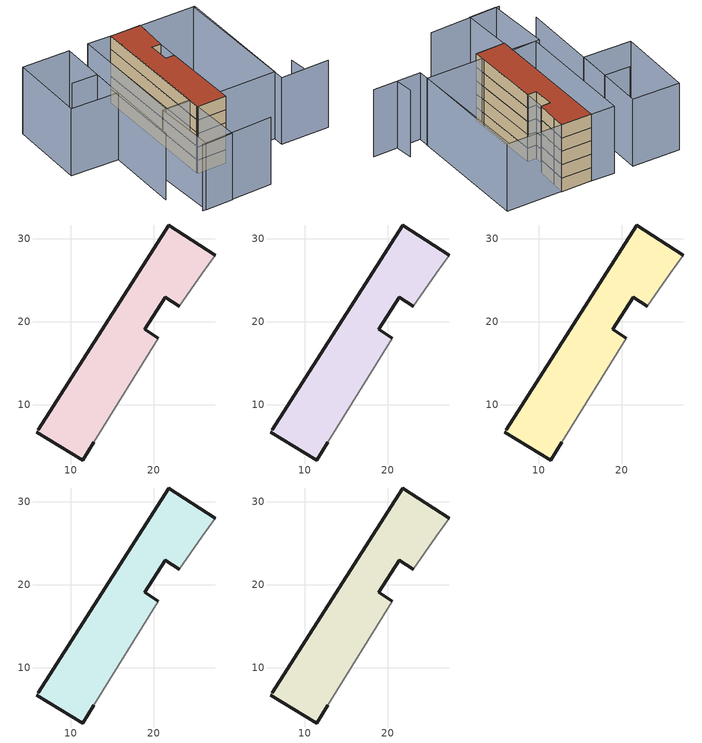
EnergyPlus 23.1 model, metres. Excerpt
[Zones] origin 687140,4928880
7b2d347a4f666d51_F0_whole
 floor ground (EU_floor_Construction): 27.44,28.05 25.89,25.84 23.11,21.9 21.41,22.98 18.94,19.07 20.55,18 12.77,5.48 11.47,3.31 5.9,6.68 6.06,6.94 21.83,31.69 z0
 wall outside (EU_wall_Construction): 5.9,6.68 11.47,3.31 12.77,5.48 / 20.55,18 18.94,19.07 21.41,22.98 23.11,21.9 / 27.44,28.05 21.83,31.69 6.06,6.94 z0:3
 wall adiabatic (EU_wall_Construction): 6.06,6.94 5.9,6.68 / 12.77,5.48 20.55,18 / 23.11,21.9 25.89,25.84 27.44,28.05 z0:3
7b2d347a4f666d51_F1_whole
 floor to 7b2d347a4f666d51_F0_whole (EU_floor_Construction): 27.44,28.05 25.89,25.84 23.11,21.9 21.41,22.98 18.94,19.07 20.55,18 12.77,5.48 11.47,3.31 5.9,6.68 6.06,6.94 21.83,31.69 z3
 wall outside (EU_wall_Construction): 5.9,6.68 11.47,3.31 12.77,5.48 / 20.55,18 18.94,19.07 21.41,22.98 23.11,21.9 / 27.44,28.05 21.83,31.69 6.06,6.94 z3:6
 wall adiabatic (EU_wall_Construction): 6.06,6.94 5.9,6.68 / 12.77,5.48 20.55,18 / 23.11,21.9 25.89,25.84 27.44,28.05 z3:6
7b2d347a4f666d51_F2_whole
 floor to 7b2d347a4f666d51_F1_whole (EU_floor_Construction): 27.44,28.05 25.89,25.84 23.11,21.9 21.41,22.98 18.94,19.07 20.55,18 12.77,5.48 11.47,3.31 5.9,6.68 6.06,6.94 21.83,31.69 z6
 wall outside (EU_wall_Construction): 5.9,6.68 11.47,3.31 12.77,5.48 / 20.55,18 18.94,19.07 21.41,22.98 23.11,21.9 / 27.44,28.05 21.83,31.69 6.06,6.94 z6:9
 wall adiabatic (EU_wall_Construction): 6.06,6.94 5.9,6.68 / 12.77,5.48 20.55,18 / 23.11,21.9 25.89,25.84 27.44,28.05 z6:9
7b2d347a4f666d51_F3_whole
 floor to 7b2d347a4f666d51_F2_whole (EU_floor_Construction): 27.44,28.05 25.89,25.84 23.11,21.9 21.41,22.98 18.94,19.07 20.55,18 12.77,5.48 11.47,3.31 5.9,6.68 6.06,6.94 21.83,31.69 z9
 wall outside (EU_wall_Construction): 5.9,6.68 11.47,3.31 12.77,5.48 / 20.55,18 18.94,19.07 21.41,22.98 23.11,21.9 / 27.44,28.05 21.83,31.69 6.06,6.94 z9:12
 wall adiabatic (EU_wall_Construction): 6.06,6.94 5.9,6.68 / 12.77,5.48 20.55,18 / 23.11,21.9 25.89,25.84 27.44,28.05 z9:12
7b2d347a4f666d51_F4_whole
 floor to 7b2d347a4f666d51_F3_whole (EU_floor_Construction): 27.44,28.05 25.89,25.84 23.11,21.9 21.41,22.98 18.94,19.07 20.55,18 12.77,5.48 11.47,3.31 5.9,6.68 6.06,6.94 21.83,31.69 z12
 wall outside (EU_wall_Construction): 5.9,6.68 11.47,3.31 12.77,5.48 / 20.55,18 18.94,19.07 21.41,22.98 23.11,21.9 / 27.44,28.05 21.83,31.69 6.06,6.94 z12:15
 wall adiabatic (EU_wall_Construction): 6.06,6.94 5.9,6.68 / 12.77,5.48 20.55,18 / 23.11,21.9 25.89,25.84 27.44,28.05 z12:15
 roof outside (EU_roof_Construction): 12.77,5.48 20.55,18 18.94,19.07 21.41,22.98 23.11,21.9 25.89,25.84 27.44,28.05 21.83,31.69 6.06,6.94 5.9,6.68 11.47,3.31 z15
shading: 26.23,-6.31 27.97,-2.97 / 30.66,-9.35 21.66,-3.71 / 21.66,-3.71 37.47,21.53 / -5.56,0.58 8.1,-7.37 / 3.82,31.6 8.48,28.49 / 8.48,28.49 -4.84,8.53 / 37.8,21.38 22.92,-1.73 / 22.92,-1.73 12.27,5.13 / 12.27,5.13 27.15,28.24 / 27.15,28.24 37.8,21.38 / 17.57,34.46 22.04,31.56 / 22.04,31.56 7.29,8.87 / 7.29,8.87 2.83,11.77 / 2.83,11.77 17.57,34.46 / 13.96,36.69 4.39,22.37 / 4.39,22.37 -4.32,28.19 / -4.32,28.19 5.25,42.51 / 5.25,42.51 13.96,36.69 / 7.44,9.1 0.26,-2.99 / 0.26,-2.99 -4.97,0.12 / -4.97,0.12 2.22,12.21 / 2.22,12.21 7.44,9.1 z0:15
[Building]
EU S2 Campaign: North Axis=0; Terrain=City; Solar Distribution=FullExterior
[Site:Location]
Bologna: Latitude=44.5; Longitude=11.25; Time Zone=1; Elevation=37
[SizingPeriod:WeatherFileDays]
AnnualSizingPeriod: Begin Month=1; Begin Day of Month=1; End Month=12; End Day of Month=31; Day of Week for Start Day=Monday; Use Weather File Daylight Saving Period=No; Use Weather File Rain and Snow Indicators=No
[MATERIAL]
EU_InternalMass_Material: Roughness=MediumRough; Thickness=0.1; Conductivity=1; Density=1800; Specific Heat=900; Thermal Absorptance=0.9; Solar Absorptance=0.7; Visible Absorptance=0.7
[MATERIAL:NOMASS] Roughness=MediumRough; Thermal Absorptance=0.9; Solar Absorptance=0.7; Visible Absorptance=0.7
Name | Thermal Resistance
EU_wall_NoMass | 0.905828
EU_roof_NoMass | 0.37593
EU_floor_NoMass | 0.67114
[CONSTRUCTION]
EU_wall_Construction: EU_wall_NoMass
EU_roof_Construction: EU_roof_NoMass
EU_floor_Construction: EU_floor_NoMass
EU_InternalMass_Construction: EU_InternalMass_Material
[ZONE] Type=1; Multiplier=1; Ceiling Height=autocalculate; Floor Area=autocalculate; Part of Total Floor Area=Yes
Name | Volume
7b2d347a4f666d51_F0_whole | 540.033
7b2d347a4f666d51_F1_whole; 7b2d347a4f666d51_F2_whole; 7b2d347a4f666d51_F3_whole; 7b2d347a4f666d51_F4_whole | 540.034
[INTERNALMASS] Construction=EU_InternalMass_Construction; Surface Area=169.406
Name | Zone or ZoneList
7b2d347a4f666d51_F0_whole_EU_InternalMass | 7b2d347a4f666d51_F0_whole
7b2d347a4f666d51_F1_whole_EU_InternalMass | 7b2d347a4f666d51_F1_whole
7b2d347a4f666d51_F2_whole_EU_InternalMass | 7b2d347a4f666d51_F2_whole
7b2d347a4f666d51_F3_whole_EU_InternalMass | 7b2d347a4f666d51_F3_whole
7b2d347a4f666d51_F4_whole_EU_InternalMass | 7b2d347a4f666d51_F4_whole
[OTHEREQUIPMENT] Fuel Type=Electricity; Design Level Calculation Method=Watts/Area; Power per Zone Floor Area=1; Fraction Latent=0; Fraction Radiant=0; Fraction Lost=0; Carbon Dioxide Generation Rate=0; EndUse Subcategory=EU_Step8_InternalGains
Name | Zone or ZoneList or Space or SpaceList | Schedule
EU_Step8_InternalGain_7b2d347a4f666d51_F0_whole_f000 | 7b2d347a4f666d51_F0_whole | EU_Step8_GainSchedule_7b2d347a4f666d51_F0_whole_f000
EU_Step8_InternalGain_7b2d347a4f666d51_F1_whole_f000 | 7b2d347a4f666d51_F1_whole | EU_Step8_GainSchedule_7b2d347a4f666d51_F1_whole_f000
EU_Step8_InternalGain_7b2d347a4f666d51_F2_whole_f000 | 7b2d347a4f666d51_F2_whole | EU_Step8_GainSchedule_7b2d347a4f666d51_F2_whole_f000
EU_Step8_InternalGain_7b2d347a4f666d51_F3_whole_f000 | 7b2d347a4f666d51_F3_whole | EU_Step8_GainSchedule_7b2d347a4f666d51_F3_whole_f000
EU_Step8_InternalGain_7b2d347a4f666d51_F4_whole_f000 | 7b2d347a4f666d51_F4_whole | EU_Step8_GainSchedule_7b2d347a4f666d51_F4_whole_f000
[ZONEVENTILATION:DESIGNFLOWRATE] Schedule=EU_AlwaysOn; Design Flow Rate Calculation Method=AirChanges/Hour; Air Changes per Hour=0.73129; Ventilation Type=Natural; Fan Pressure Rise=0; Fan Total Efficiency=1; Constant Term Coefficient=1; Temperature Term Coefficient=0; Velocity Term Coefficient=0; Velocity Squared Term Coefficient=0; Minimum Indoor Temperature=-100; Maximum Indoor Temperature=100; Delta Temperature=-100; Minimum Outdoor Temperature=-100; Maximum Outdoor Temperature=100; Maximum Wind Speed=40
Name | Zone or ZoneList or Space or SpaceList
EU_ConstantAir_7b2d347a4f666d51_F0_whole | 7b2d347a4f666d51_F0_whole
EU_ConstantAir_7b2d347a4f666d51_F1_whole | 7b2d347a4f666d51_F1_whole
EU_ConstantAir_7b2d347a4f666d51_F2_whole | 7b2d347a4f666d51_F2_whole
EU_ConstantAir_7b2d347a4f666d51_F3_whole | 7b2d347a4f666d51_F3_whole
EU_ConstantAir_7b2d347a4f666d51_F4_whole | 7b2d347a4f666d51_F4_whole
[HVACTEMPLATE:THERMOSTAT] Constant Heating Setpoint=20; Constant Cooling Setpoint=50
EU_HeatOnly_7b2d347a4f666d51_F0_whole; EU_HeatOnly_7b2d347a4f666d51_F1_whole; EU_HeatOnly_7b2d347a4f666d51_F2_whole; EU_HeatOnly_7b2d347a4f666d51_F3_whole; EU_HeatOnly_7b2d347a4f666d51_F4_whole
[HVACTEMPLATE:ZONE:IDEALLOADSAIRSYSTEM] System Availability Schedule=EU_AlwaysOn; Maximum Heating Supply Air Temperature=50; Minimum Cooling Supply Air Temperature=13; Maximum Heating Supply Air Humidity Ratio=0.0156; Minimum Cooling Supply Air Humidity Ratio=0.0077; Heating Limit=NoLimit; Cooling Limit=NoLimit; Heating Availability Schedule=EU_AlwaysOn; Cooling Availability Schedule=EU_CoolingOff; Dehumidification Control Type=ConstantSensibleHeatRatio; Cooling Sensible Heat Ratio=0.7; Dehumidification Setpoint=60; Humidification Control Type=None; Humidification Setpoint=30; Outdoor Air Method=None; Outdoor Air Flow Rate per Person=0.00944; Outdoor Air Flow Rate per Zone Floor Area=0; Outdoor Air Flow Rate per Zone=0; Demand Controlled Ventilation Type=None; Outdoor Air Economizer Type=NoEconomizer; Heat Recovery Type=None; Sensible Heat Recovery Effectiveness=0.7; Latent Heat Recovery Effectiveness=0.65
Name | Template Thermostat
7b2d347a4f666d51_F0_whole | EU_HeatOnly_7b2d347a4f666d51_F0_whole
7b2d347a4f666d51_F1_whole | EU_HeatOnly_7b2d347a4f666d51_F1_whole
7b2d347a4f666d51_F2_whole | EU_HeatOnly_7b2d347a4f666d51_F2_whole
7b2d347a4f666d51_F3_whole | EU_HeatOnly_7b2d347a4f666d51_F3_whole
7b2d347a4f666d51_F4_whole | EU_HeatOnly_7b2d347a4f666d51_F4_whole
[SIZING:ZONE] Zone Cooling Design Supply Air Temperature Input Method=SupplyAirTemperature; Zone Cooling Design Supply Air Temperature=13; Zone Heating Design Supply Air Temperature Input Method=SupplyAirTemperature; Zone Heating Design Supply Air Temperature=50; Zone Cooling Design Supply Air Humidity Ratio=0.008; Zone Heating Design Supply Air Humidity Ratio=0.008; Cooling Design Air Flow Method=DesignDay; Cooling Design Air Flow Rate=0; Cooling Minimum Air Flow per Zone Floor Area=0.000762; Cooling Minimum Air Flow=0; Cooling Minimum Air Flow Fraction=0.2; Heating Design Air Flow Method=DesignDay; Heating Design Air Flow Rate=0; Heating Maximum Air Flow per Zone Floor Area=0.002032; Heating Maximum Air Flow=0.141576; Heating Maximum Air Flow Fraction=0.3; Account for Dedicated Outdoor Air System=No; Dedicated Outdoor Air System Control Strategy=NeutralSupplyAir; Dedicated Outdoor Air Low Setpoint Temperature for Design=autosize; Dedicated Outdoor Air High Setpoint Temperature for Design=autosize; Zone Load Sizing Method=Sensible Load Only No Latent Load; Zone Latent Cooling Design Supply Air Humidity Ratio Input Method=HumidityRatioDifference; Zone Cooling Design Supply Air Humidity Ratio Difference=0.005; Zone Latent Heating Design Supply Air Humidity Ratio Input Method=HumidityRatioDifference; Zone Humidification Design Supply Air Humidity Ratio Difference=0.005
7b2d347a4f666d51_F0_whole; 7b2d347a4f666d51_F1_whole; 7b2d347a4f666d51_F2_whole; 7b2d347a4f666d51_F3_whole; 7b2d347a4f666d51_F4_whole
[SCHEDULE:CONSTANT]
Name | Hourly Value
EU_AlwaysOn | 1
EU_CoolingOff | 0
[SCHEDULE:FILE] Column Number=1; Rows to Skip at Top=0; Number of Hours of Data=8760; Column Separator=Comma; Interpolate to Timestep=No; Minutes per Item=60; Adjust Schedule for Daylight Savings=Yes
Name | File
EU_Step8_GainSchedule_7b2d347a4f666d51_F0_whole_f000 | ../../schedules/7b2d347a4f666d51/7b2d347a4f666d51_F0_whole_f000_gain.csv
EU_Step8_GainSchedule_7b2d347a4f666d51_F1_whole_f000 | ../../schedules/7b2d347a4f666d51/7b2d347a4f666d51_F1_whole_f000_gain.csv
EU_Step8_GainSchedule_7b2d347a4f666d51_F2_whole_f000 | ../../schedules/7b2d347a4f666d51/7b2d347a4f666d51_F2_whole_f000_gain.csv
EU_Step8_GainSchedule_7b2d347a4f666d51_F3_whole_f000 | ../../schedules/7b2d347a4f666d51/7b2d347a4f666d51_F3_whole_f000_gain.csv
EU_Step8_GainSchedule_7b2d347a4f666d51_F4_whole_f000 | ../../schedules/7b2d347a4f666d51/7b2d347a4f666d51_F4_whole_f000_gain.csv
